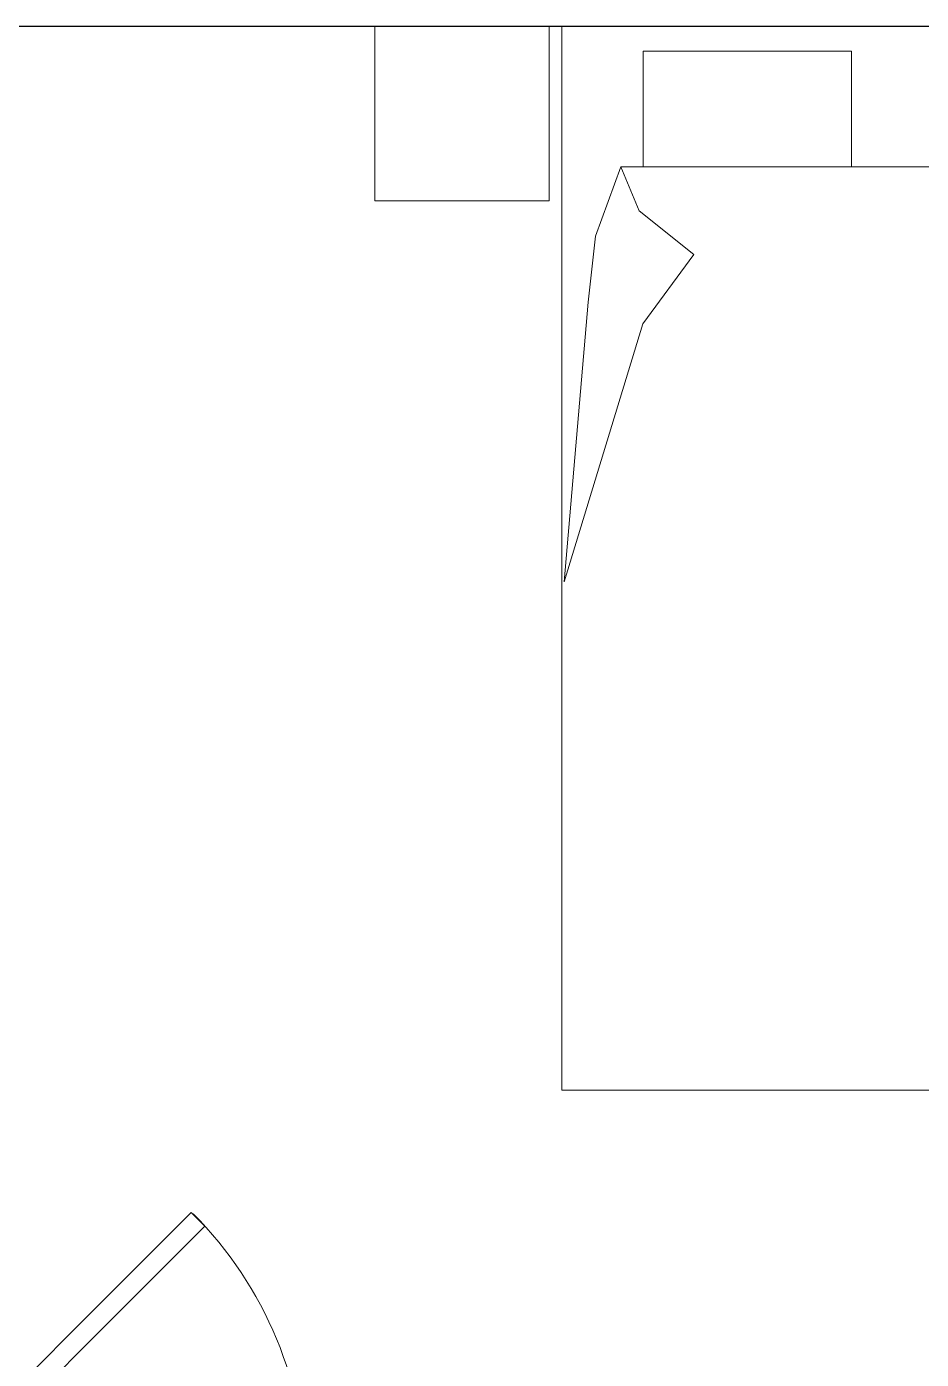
# Model space of a CAD drawing. Header units: millimetres. Extents: x 0 to 145404, y 0 to 194550.
# Drawn here: x 87175 to 89025, y 71389 to 74146 of the extents above; entities that cross this region are included whole.
import ezdxf

# ---------------------------------------------------------------- set-up
doc = ezdxf.new("R2010")
doc.units = ezdxf.units.MM
doc.layers.add('АР - Двери', color=126, linetype='Continuous', lineweight=9)
doc.layers.add('АР - Монолит', color=56, linetype='Continuous', lineweight=30)
doc.layers.add('АР - мебель', color=7, linetype='Continuous', lineweight=9, true_color=0x787878)

# ---------------------------------------------------------------- blocks, each defined once
blk = doc.blocks.new('КРТ37_1550х2200')
for points in [[(-1161.7, -360), (-1161.7, 0), (-801.7, 0)], [(-1161.7, -360), (-801.7, -360), (-801.7, 0)], [(775, 0), (-775, 0)], [(-775, -2200), (-775, 0)], [(775, -2200), (775, 0)], [(1161.7, -360), (1161.7, 0), (801.7, 0)], [(1161.7, -360), (801.7, -360), (801.7, 0)], [(-607.3, -290), (-607.3, -50.8), (-176.2, -50.8), (-176.2, -290)], [(595.7, -290), (595.7, -50.8), (164.6, -50.8), (164.6, -290)], [(-653.1, -290), (775, -290)], [(775, -2200), (-775, -2200)]]:
    blk.add_lwpolyline(points)
blk.add_lwpolyline([(-770.3, -1148.4), (-721, -569.7), (-705.9, -433.6), (-653.1, -290), (-615.3, -380.7), (-502, -471.4), (-607.7, -615)], close=True)
blk = doc.blocks.new('*U84')
at = {"ltscale": 100}
for p, q in [((15, 37.5), (15, -42.5)), ((46, 37.5), (15, 37.5)), ((48, -4.5), (48, 35.5)), ((852, -4.5), (852, 37.5)), ((852, 37.5), (885, 37.5)), ((885, 37.5), (885, -42.5)), ((60, -4.5), (48, -4.5)), ((60, -42.5), (60, -4.5)), ((840, -42.5), (840, -4.5)), ((840, -4.5), (852, -4.5)), ((15, -42.5), (60, -42.5)), ((885, -42.5), (840, -42.5))]:
    blk.add_line(p, q, dxfattribs=at)
for points in [[(54.4, 38.9), (82.7, 10.6), (648, 575.9), (619.7, 604.2)], [(15, -42.5), (0, -42.5), (0, 37.5), (15, 37.5)], [(885, -42.5), (900, -42.5), (900, 37.5), (885, 37.5)]]:
    blk.add_lwpolyline(points, close=True, dxfattribs=at)
blk.add_circle((48, 37.5), 2, dxfattribs=at)
blk.add_arc((56.7, 37.5), 800, 0, 44.865, dxfattribs=at)
blk = doc.blocks.new('Квартира 1К 5450 тип 8')
at = {"layer": 'АР - Монолит'}
blk.add_lwpolyline([(-6750, 5650), (-6750, 5450), (0, 5450), (0, 5650)], close=True, dxfattribs=at)
at = {"layer": 'АР - Двери', "xscale": -1}
blk.add_blockref('*U84', (-3170, 2392.5), dxfattribs=at)
at = {"layer": 'АР - мебель', "xscale": -1}
blk.add_blockref('КРТ37_1550х2200', (-5331.5, 5450), dxfattribs=at)
blk = doc.blocks.new('V_Section_3')
blk.add_blockref('Квартира 1К 5450 тип 8', (7150, -34650))

msp = doc.modelspace()

# ---------------------------------------------------------------- block references
at = {"xscale": -1}
msp.add_blockref('V_Section_3', (90875.5, 103346.1, 0), dxfattribs=at)

doc.saveas('drawing.dxf')
